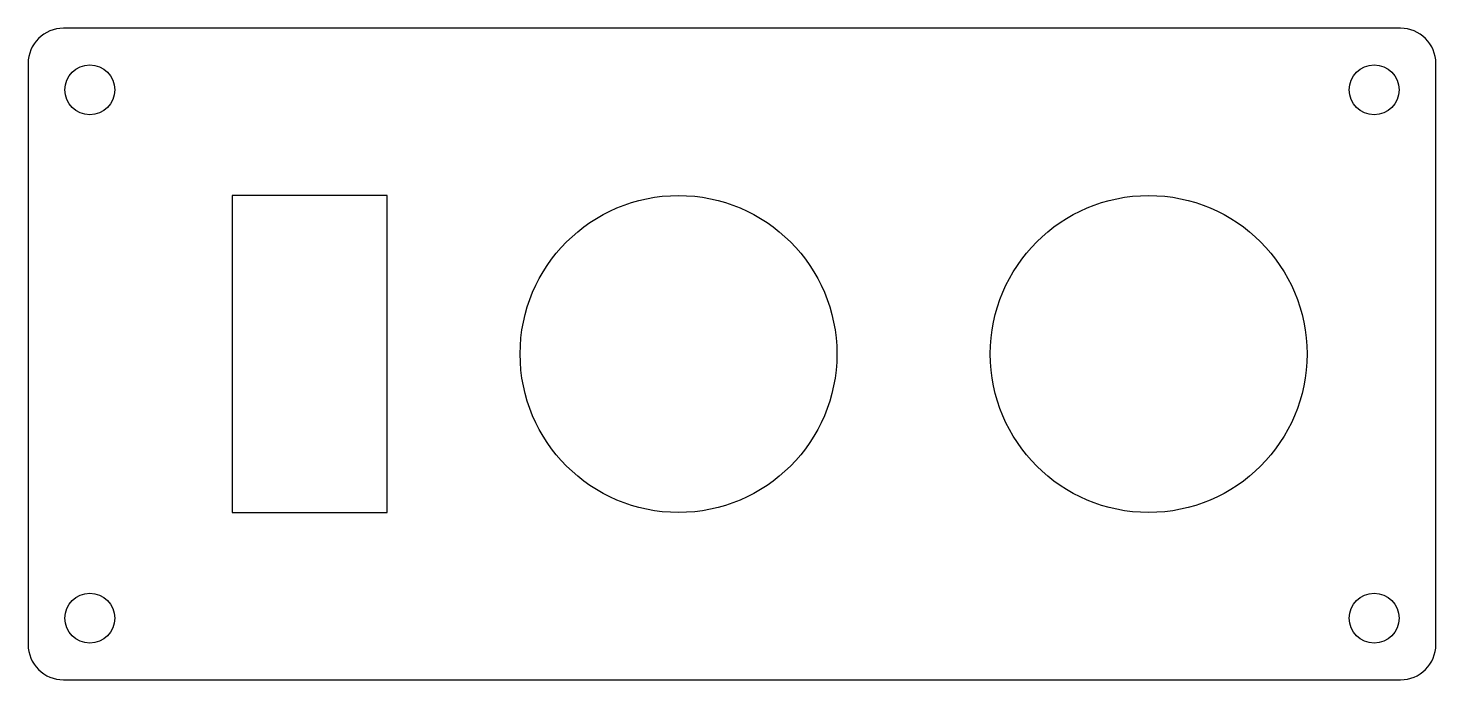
# Model space of a CAD drawing. Header units: inches. Extents: x -2.5 to 2.5, y -1.16 to 1.16.
import ezdxf

# ---------------------------------------------------------------- set-up
doc = ezdxf.new("R2010")
doc.units = ezdxf.units.IN
doc.layers.get('0').update_dxf_attribs({"linetype": 'CONTINUOUS'})

msp = doc.modelspace()

# ---------------------------------------------------------------- linework, layer by layer
msp.add_lwpolyline([(-2.375, -1.1563), (2.375, -1.1563, 0.414214), (2.5, -1.0313), (2.5, 1.0312, 0.414214), (2.375, 1.1562), (-2.375, 1.1562, 0.414214), (-2.5, 1.0312), (-2.5, -1.0313, 0.414214)], format="xyb", close=True)
msp.add_lwpolyline([(-1.775, -0.5625), (-1.225, -0.5625), (-1.225, 0.5625), (-1.775, 0.5625)], close=True)
for centre, radius in [((-2.2812, 0.9375), 0.0885), ((2.2812, 0.9375), 0.0885), ((-0.19, 0), 0.5625), ((1.48, 0), 0.5625), ((-2.2812, -0.9375), 0.0885), ((2.2812, -0.9375), 0.0885)]:
    msp.add_circle(centre, radius)

doc.saveas('drawing.dxf')
